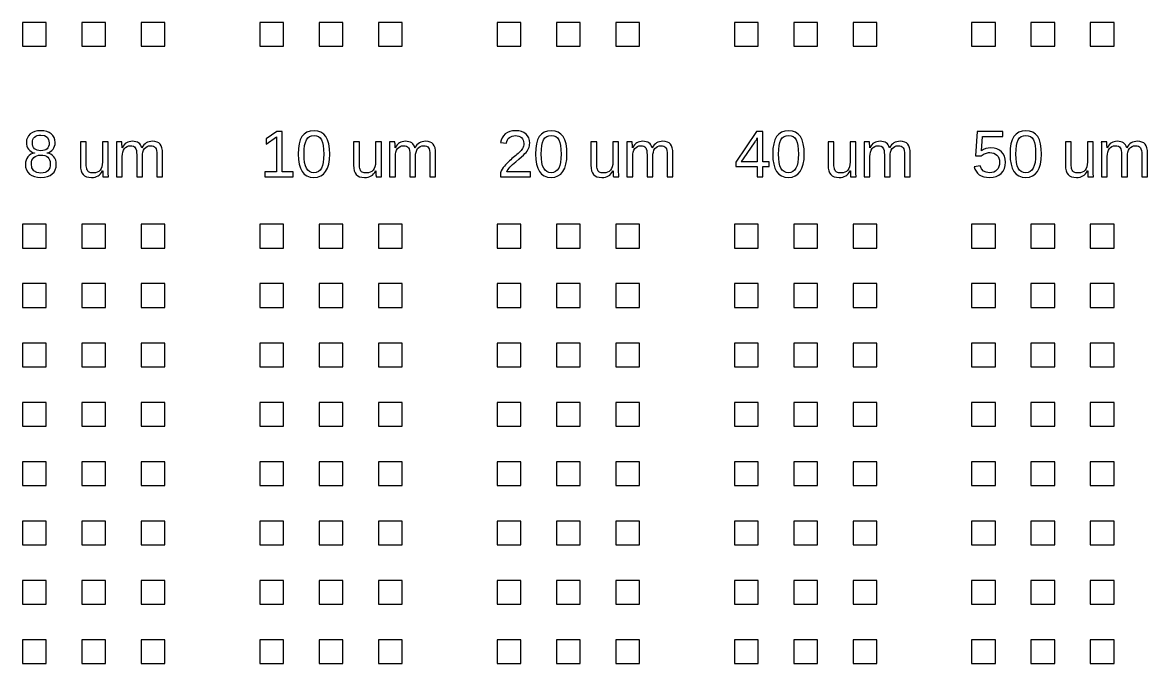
# Model space of a CAD drawing. Extents: x -5117 to 5117, y -2981 to 8396.
# Drawn here: x 2475 to 4732, y 4231 to 5516 of the extents above; entities that cross this region are included whole.
import ezdxf

# ---------------------------------------------------------------- set-up
doc = ezdxf.new("R2010")
doc.units = 0
doc.layers.get('0').update_dxf_attribs({"linetype": 'CONTINUOUS'})

msp = doc.modelspace()

# ---------------------------------------------------------------- linework, layer by layer
at = {"color": 7}
for points in [[(2522.951534, 5516.477165), (2475.348675, 5516.477165), (2475.348675, 5468.874306), (2522.951534, 5468.874306)], [(2641.958682, 5516.477165), (2594.355823, 5516.477165), (2594.355823, 5468.874306), (2641.958682, 5468.874306)], [(2760.96583, 5516.477165), (2713.362971, 5516.477165), (2713.362971, 5468.874306), (2760.96583, 5468.874306)], [(2998.980126, 5516.477165), (2951.377266, 5516.477165), (2951.377266, 5468.874306), (2998.980126, 5468.874306)], [(3117.987273, 5516.477165), (3070.384414, 5516.477165), (3070.384414, 5468.874306), (3117.987273, 5468.874306)], [(3236.994421, 5516.477165), (3189.391562, 5516.477165), (3189.391562, 5468.874306), (3236.994421, 5468.874306)], [(3475.008717, 5516.477165), (3427.405858, 5516.477165), (3427.405858, 5468.874306), (3475.008717, 5468.874306)], [(3594.015865, 5516.477165), (3546.413006, 5516.477165), (3546.413006, 5468.874306), (3594.015865, 5468.874306)], [(3713.023013, 5516.477165), (3665.420153, 5516.477165), (3665.420153, 5468.874306), (3713.023013, 5468.874306)], [(3951.037308, 5516.477165), (3903.434449, 5516.477165), (3903.434449, 5468.874306), (3951.037308, 5468.874306)], [(4070.044456, 5516.477165), (4022.441597, 5516.477165), (4022.441597, 5468.874306), (4070.044456, 5468.874306)], [(4189.051604, 5516.477165), (4141.448745, 5516.477165), (4141.448745, 5468.874306), (4189.051604, 5468.874306)], [(4427.0659, 5516.477165), (4379.46304, 5516.477165), (4379.46304, 5468.874306), (4427.0659, 5468.874306)], [(4546.073047, 5516.477165), (4498.470188, 5516.477165), (4498.470188, 5468.874306), (4546.073047, 5468.874306)], [(4665.080195, 5516.477165), (4617.477336, 5516.477165), (4617.477336, 5468.874306), (4665.080195, 5468.874306)], [(2519.21471, 5206.20173), (2525.37928, 5207.53461), (2530.7108, 5209.724341), (2535.137866, 5212.794726), (2538.636676, 5216.674359), (2541.135826, 5221.220432), (2542.635316, 5226.480548), (2543.135146, 5232.430905), (2542.849529, 5236.738964), (2541.945075, 5240.6662), (2540.421783, 5244.212613), (2538.303456, 5247.378203), (2535.637696, 5250.091566), (2532.495907, 5252.209893), (2528.854289, 5253.780787), (2524.736641, 5254.780447), (2524.736641, 5255.042263), (2528.283054, 5256.041923), (2531.448645, 5257.589016), (2534.20961, 5259.683542), (2536.565952, 5262.3255), (2538.446265, 5265.348282), (2539.802946, 5268.632879), (2540.612195, 5272.179292), (2540.874011, 5275.96372), (2540.397982, 5281.057226), (2538.946095, 5285.6271), (2536.518349, 5289.62574), (2533.114745, 5293.053146), (2528.854289, 5295.837913), (2523.903591, 5297.813432), (2518.262653, 5299.003503), (2511.883869, 5299.384326), (2505.671696, 5298.979702), (2500.125963, 5297.765829), (2495.222869, 5295.766509), (2491.010016, 5292.934139), (2487.606411, 5289.45913), (2485.178665, 5285.484291), (2483.702977, 5281.033424), (2483.226948, 5276.082727), (2483.488764, 5272.298299), (2484.298013, 5268.775688), (2485.630893, 5265.491091), (2487.511206, 5262.468309), (2489.867547, 5259.802549), (2492.604711, 5257.66042), (2495.722699, 5256.018122), (2499.24531, 5254.899454), (2499.24531, 5254.637639), (2495.437082, 5253.709383), (2492.009676, 5252.16229), (2488.91549, 5250.020161), (2486.202127, 5247.282997), (2483.964793, 5244.069804), (2482.370097, 5240.49959), (2481.41804, 5236.572354), (2481.08482, 5232.311898), (2481.608451, 5226.313938), (2483.155544, 5221.03002), (2485.726098, 5216.483947), (2489.320114, 5212.675718), (2493.842386, 5209.652937), (2499.150105, 5207.487007), (2505.243271, 5206.20173), (2512.145685, 5205.773304)], [(2508.218449, 5259.540733), (2504.862448, 5260.32618), (2501.958673, 5261.611458), (2499.530927, 5263.396565), (2497.603012, 5265.681502), (2496.222529, 5268.418666), (2495.389479, 5271.631859), (2495.103862, 5275.29728), (2495.365677, 5278.915097), (2496.174926, 5282.033084), (2497.531607, 5284.698844), (2499.41192, 5286.864774), (2501.792063, 5288.554676), (2504.672036, 5289.768549), (2508.028038, 5290.506393), (2511.883869, 5290.744407), (2519.286114, 5289.768549), (2524.593833, 5286.888576), (2527.759423, 5282.056886), (2528.806686, 5275.29728), (2528.54487, 5271.370044), (2527.735622, 5268.014042), (2526.402741, 5265.253076), (2524.522429, 5263.063345), (2522.118484, 5261.421046), (2519.238511, 5260.230975), (2515.88251, 5259.540733), (2512.026678, 5259.302719)], [(3018.473496, 5216.936174), (2996.314365, 5216.936174), (2996.314365, 5298.027645), (2985.603722, 5298.027645), (2964.08723, 5283.246957), (2964.08723, 5272.274498), (2984.627863, 5286.936179), (2984.627863, 5216.936174), (2961.445271, 5216.936174), (2961.445271, 5207.058581), (3018.473496, 5207.058581)], [(3067.171221, 5206.511148), (3073.573806, 5208.772284), (3079.024333, 5212.53291), (3083.522803, 5217.769224), (3087.045415, 5224.457426), (3089.568366, 5232.478508), (3091.067857, 5241.856271), (3091.567687, 5252.590716), (3091.091658, 5263.467969), (3089.663572, 5272.917137), (3087.259628, 5280.96202), (3083.927428, 5287.578817), (3079.571766, 5292.743727), (3074.168842, 5296.432949), (3067.694853, 5298.646482), (3060.197402, 5299.384326), (3052.485739, 5298.670283), (3045.892743, 5296.480552), (3040.394613, 5292.815132), (3036.01515, 5287.697824), (3032.659148, 5281.12863), (3030.279005, 5273.083747), (3028.827118, 5263.563175), (3028.35109, 5252.590716), (3028.85092, 5241.808668), (3030.326608, 5232.407104), (3032.801957, 5224.36222), (3036.229363, 5217.721621), (3040.656429, 5212.485307), (3046.059353, 5208.748483), (3052.438136, 5206.511148), (3059.792778, 5205.773304)], [(3055.127698, 5215.817507), (3051.010051, 5217.507409), (3047.582645, 5220.315977), (3044.84548, 5224.243213), (3042.774756, 5229.360521), (3041.299067, 5235.810708), (3040.418414, 5243.546173), (3040.108996, 5252.590716), (3040.394613, 5261.849472), (3041.275266, 5269.727745), (3042.750954, 5276.177933), (3044.797877, 5281.247637), (3047.51124, 5285.055866), (3050.986249, 5287.79303), (3055.199102, 5289.411527), (3060.197402, 5289.95896), (3065.052894, 5289.411527), (3069.170541, 5287.745427), (3072.550344, 5284.984461), (3075.192303, 5281.12863), (3077.191623, 5276.011322), (3078.619709, 5269.561135), (3079.47656, 5261.754266), (3079.762177, 5252.590716), (3079.452759, 5243.712783), (3078.572106, 5236.048722), (3077.072616, 5229.622336), (3074.97809, 5224.433625), (3072.240926, 5220.411183), (3068.837321, 5217.555011), (3064.719674, 5215.841309), (3059.935587, 5215.270074)], [(3494.287875, 5216.936174), (3446.851626, 5216.936174), (3447.970293, 5219.221112), (3449.398379, 5221.553652), (3451.135883, 5223.909993), (3453.159005, 5226.337739), (3455.562949, 5228.836889), (3458.323915, 5231.502649), (3461.465703, 5234.311218), (3464.988315, 5237.286397), (3471.176687, 5242.403704), (3476.293994, 5246.806968), (3480.316436, 5250.519991), (3483.267813, 5253.49517), (3485.505147, 5256.089526), (3487.456865, 5258.707683), (3489.099163, 5261.32584), (3490.455845, 5263.943998), (3491.526909, 5266.562155), (3492.264753, 5269.180312), (3492.71698, 5271.822271), (3492.88359, 5274.46423), (3492.407562, 5280.105168), (3491.027079, 5285.055866), (3488.71834, 5289.316322), (3485.481346, 5292.910337), (3481.3875, 5295.742708), (3476.508207, 5297.765829), (3470.819665, 5298.979702), (3464.345676, 5299.384326), (3458.371518, 5298.979702), (3452.944792, 5297.765829), (3448.113101, 5295.766509), (3443.828844, 5292.934139), (3440.25863, 5289.435329), (3437.545267, 5285.365284), (3435.641152, 5280.747807), (3434.570088, 5275.559095), (3446.447001, 5274.46423), (3447.113441, 5277.915437), (3448.279711, 5280.938218), (3449.945812, 5283.580177), (3452.111742, 5285.79371), (3454.682296, 5287.555016), (3457.562269, 5288.816492), (3460.799263, 5289.578137), (3464.345676, 5289.839953), (3468.034898, 5289.578137), (3471.295694, 5288.79269), (3474.128064, 5287.507413), (3476.532008, 5285.698504), (3478.459924, 5283.437369), (3479.840407, 5280.724006), (3480.649656, 5277.606018), (3480.935273, 5274.083407), (3480.768663, 5271.370044), (3480.292634, 5268.823291), (3479.507187, 5266.395545), (3478.38852, 5264.134409), (3477.008037, 5261.968479), (3475.437143, 5259.850152), (3473.675837, 5257.779427), (3471.700318, 5255.732505), (3469.581991, 5253.733184), (3467.320855, 5251.733864), (3464.940712, 5249.734544), (3462.441562, 5247.735224), (3459.871008, 5245.688301), (3457.276652, 5243.569974), (3454.682296, 5241.356441), (3452.064139, 5239.047702), (3449.493584, 5236.643758), (3446.970633, 5234.097005), (3444.495284, 5231.407443), (3442.09134, 5228.598875), (3439.806403, 5225.599895), (3437.711877, 5222.3629), (3435.783961, 5218.935494), (3434.046457, 5215.270074), (3434.046457, 5207.058581), (3494.287875, 5207.058581)], [(3543.199813, 5206.511148), (3549.602397, 5208.772284), (3555.052925, 5212.53291), (3559.551395, 5217.769224), (3563.074006, 5224.457426), (3565.596958, 5232.478508), (3567.096448, 5241.856271), (3567.596278, 5252.590716), (3567.120249, 5263.467969), (3565.692164, 5272.917137), (3563.288219, 5280.96202), (3559.956019, 5287.578817), (3555.600357, 5292.743727), (3550.197433, 5296.432949), (3543.723444, 5298.646482), (3536.225994, 5299.384326), (3528.514331, 5298.670283), (3521.921335, 5296.480552), (3516.423204, 5292.815132), (3512.043741, 5287.697824), (3508.68774, 5281.12863), (3506.307597, 5273.083747), (3504.85571, 5263.563175), (3504.379681, 5252.590716), (3504.879511, 5241.808668), (3506.3552, 5232.407104), (3508.830548, 5224.36222), (3512.257954, 5217.721621), (3516.68502, 5212.485307), (3522.087945, 5208.748483), (3528.466728, 5206.511148), (3535.821369, 5205.773304)], [(3531.156289, 5215.817507), (3527.038642, 5217.507409), (3523.611236, 5220.315977), (3520.874072, 5224.243213), (3518.803347, 5229.360521), (3517.327659, 5235.810708), (3516.447006, 5243.546173), (3516.137587, 5252.590716), (3516.423204, 5261.849472), (3517.303857, 5269.727745), (3518.779546, 5276.177933), (3520.826469, 5281.247637), (3523.539832, 5285.055866), (3527.01484, 5287.79303), (3531.227694, 5289.411527), (3536.225994, 5289.95896), (3541.081485, 5289.411527), (3545.199133, 5287.745427), (3548.578936, 5284.984461), (3551.220894, 5281.12863), (3553.220214, 5276.011322), (3554.6483, 5269.561135), (3555.505152, 5261.754266), (3555.790769, 5252.590716), (3555.48135, 5243.712783), (3554.600697, 5236.048722), (3553.101207, 5229.622336), (3551.006681, 5224.433625), (3548.269517, 5220.411183), (3544.865913, 5217.555011), (3540.748265, 5215.841309), (3535.964178, 5215.270074)], [(3960.319866, 5227.646818), (3973.101233, 5227.646818), (3973.101233, 5236.834169), (3960.319866, 5236.834169), (3960.319866, 5298.027645), (3948.109732, 5298.027645), (3906.481032, 5236.691361), (3906.481032, 5227.646818), (3949.347407, 5227.646818), (3949.347407, 5207.058581), (3960.319866, 5207.058581)], [(3917.191675, 5236.834169), (3918.215137, 5238.119447), (3921.713947, 5242.903534), (3945.015547, 5277.248997), (3945.491575, 5277.96304), (3946.062809, 5278.915097), (3946.753051, 5280.105168), (3947.538498, 5281.509453), (3948.276342, 5282.866134), (3948.823775, 5283.889596), (3949.180797, 5284.579837), (3949.347407, 5284.936859), (3949.347407, 5236.834169)], [(4019.228404, 5206.511148), (4025.630988, 5208.772284), (4031.081516, 5212.53291), (4035.579986, 5217.769224), (4039.102598, 5224.457426), (4041.625549, 5232.478508), (4043.125039, 5241.856271), (4043.624869, 5252.590716), (4043.148841, 5263.467969), (4041.720755, 5272.917137), (4039.31681, 5280.96202), (4035.98461, 5287.578817), (4031.628949, 5292.743727), (4026.226024, 5296.432949), (4019.752035, 5298.646482), (4012.254585, 5299.384326), (4004.542922, 5298.670283), (3997.949926, 5296.480552), (3992.451796, 5292.815132), (3988.072333, 5287.697824), (3984.716331, 5281.12863), (3982.336188, 5273.083747), (3980.884301, 5263.563175), (3980.408272, 5252.590716), (3980.908102, 5241.808668), (3982.383791, 5232.407104), (3984.85914, 5224.36222), (3988.286546, 5217.721621), (3992.713611, 5212.485307), (3998.116536, 5208.748483), (4004.495319, 5206.511148), (4011.849961, 5205.773304)], [(4007.184881, 5215.817507), (4003.067233, 5217.507409), (3999.639827, 5220.315977), (3996.902663, 5224.243213), (3994.831939, 5229.360521), (3993.35625, 5235.810708), (3992.475597, 5243.546173), (3992.166179, 5252.590716), (3992.451796, 5261.849472), (3993.332449, 5269.727745), (3994.808137, 5276.177933), (3996.85506, 5281.247637), (3999.568423, 5285.055866), (4003.043432, 5287.79303), (4007.256285, 5289.411527), (4012.254585, 5289.95896), (4017.110077, 5289.411527), (4021.227724, 5287.745427), (4024.607527, 5284.984461), (4027.249486, 5281.12863), (4029.248806, 5276.011322), (4030.676892, 5269.561135), (4031.533743, 5261.754266), (4031.81936, 5252.590716), (4031.509942, 5243.712783), (4030.629289, 5236.048722), (4029.129799, 5229.622336), (4027.035273, 5224.433625), (4024.298108, 5220.411183), (4020.894504, 5217.555011), (4016.776857, 5215.841309), (4011.992769, 5215.270074)], [(4422.353217, 5206.273134), (4428.684397, 5207.844028), (4434.206328, 5210.414583), (4438.89521, 5214.0324), (4442.632035, 5218.554672), (4445.321596, 5223.838589), (4446.916292, 5229.884152), (4447.463725, 5236.691361), (4446.963895, 5242.713123), (4445.464405, 5248.16365), (4442.965255, 5252.99534), (4439.490246, 5257.231995), (4435.158386, 5260.683202), (4430.136284, 5263.134749), (4424.447742, 5264.610438), (4418.068959, 5265.110268), (4412.689836, 5264.753246), (4407.76294, 5263.658381), (4403.288271, 5261.82567), (4399.289631, 5259.302719), (4401.027136, 5288.150052), (4442.156006, 5288.150052), (4442.156006, 5298.027645), (4390.435499, 5298.027645), (4387.412718, 5249.091906), (4398.766, 5249.091906), (4400.812923, 5250.734204), (4402.836044, 5252.138489), (4404.859166, 5253.257156), (4406.906089, 5254.137809), (4408.976813, 5254.780447), (4411.142743, 5255.232674), (4413.380078, 5255.518292), (4415.688816, 5255.613497), (4419.973074, 5255.280277), (4423.805104, 5254.280617), (4427.161105, 5252.638319), (4430.041078, 5250.32958), (4432.373618, 5247.473408), (4434.039718, 5244.212613), (4435.039378, 5240.523391), (4435.372599, 5236.429545), (4435.039378, 5231.764465), (4434.06352, 5227.623016), (4432.39742, 5224.005199), (4430.088681, 5220.911013), (4427.184907, 5218.435664), (4423.781302, 5216.674359), (4419.854066, 5215.603294), (4415.427001, 5215.270074), (4408.524586, 5216.103124), (4403.074059, 5218.626076), (4399.075418, 5222.838929), (4396.504864, 5228.765485), (4384.746958, 5227.408803), (4386.151242, 5222.434305), (4388.269569, 5218.126246), (4391.078138, 5214.413223), (4394.648353, 5211.319037), (4398.861206, 5208.891291), (4403.669094, 5207.153787), (4409.119622, 5206.106524), (4415.165185, 5205.773304)], [(4495.256995, 5206.511148), (4501.65958, 5208.772284), (4507.110107, 5212.53291), (4511.608577, 5217.769224), (4515.131189, 5224.457426), (4517.654141, 5232.478508), (4519.153631, 5241.856271), (4519.653461, 5252.590716), (4519.177432, 5263.467969), (4517.749346, 5272.917137), (4515.345402, 5280.96202), (4512.013202, 5287.578817), (4507.65754, 5292.743727), (4502.254616, 5296.432949), (4495.780627, 5298.646482), (4488.283176, 5299.384326), (4480.571513, 5298.670283), (4473.978517, 5296.480552), (4468.480387, 5292.815132), (4464.100924, 5287.697824), (4460.744922, 5281.12863), (4458.364779, 5273.083747), (4456.912892, 5263.563175), (4456.436864, 5252.590716), (4456.936694, 5241.808668), (4458.412382, 5232.407104), (4460.887731, 5224.36222), (4464.315137, 5217.721621), (4468.742203, 5212.485307), (4474.145127, 5208.748483), (4480.52391, 5206.511148), (4487.878552, 5205.773304)], [(4483.213472, 5215.817507), (4479.095825, 5217.507409), (4475.668419, 5220.315977), (4472.931254, 5224.243213), (4470.86053, 5229.360521), (4469.384841, 5235.810708), (4468.504188, 5243.546173), (4468.19477, 5252.590716), (4468.480387, 5261.849472), (4469.36104, 5269.727745), (4470.836729, 5276.177933), (4472.883651, 5281.247637), (4475.597014, 5285.055866), (4479.072023, 5287.79303), (4483.284876, 5289.411527), (4488.283176, 5289.95896), (4493.138668, 5289.411527), (4497.256315, 5287.745427), (4500.636118, 5284.984461), (4503.278077, 5281.12863), (4505.277397, 5276.011322), (4506.705483, 5269.561135), (4507.562334, 5261.754266), (4507.847952, 5252.590716), (4507.538533, 5243.712783), (4506.65788, 5236.048722), (4505.15839, 5229.622336), (4503.063864, 5224.433625), (4500.3267, 5220.411183), (4496.923095, 5217.555011), (4492.805448, 5215.841309), (4488.021361, 5215.270074)], [(2617.514614, 5205.963715), (2620.94202, 5206.511148), (2624.060007, 5207.463205), (2626.844774, 5208.772284), (2629.415329, 5210.53359), (2631.795472, 5212.818527), (2634.032806, 5215.650897), (2636.127332, 5219.006899), (2636.317743, 5219.006899), (2636.365346, 5216.650557), (2636.43675, 5214.722641), (2636.484353, 5213.175548), (2636.531956, 5212.056881), (2636.579559, 5211.176228), (2636.627162, 5210.319377), (2636.674765, 5209.53393), (2636.698566, 5208.796085), (2636.722368, 5208.153447), (2636.76997, 5207.653617), (2636.793772, 5207.296595), (2636.817573, 5207.058581), (2647.813834, 5207.058581), (2647.623422, 5209.010298), (2647.504415, 5212.152087), (2647.433011, 5216.460146), (2647.409209, 5221.982077), (2647.409209, 5276.915777), (2635.794112, 5276.915777), (2635.794112, 5236.429545), (2635.484693, 5231.621656), (2634.580239, 5227.3612), (2633.080749, 5223.648177), (2630.962422, 5220.482587), (2628.320463, 5217.983437), (2625.226277, 5216.174529), (2621.679864, 5215.103464), (2617.705025, 5214.746443), (2615.015464, 5214.841649), (2612.659122, 5215.151067), (2610.659802, 5215.674699), (2608.993702, 5216.412543), (2607.613219, 5217.388401), (2606.423148, 5218.626076), (2605.447289, 5220.149367), (2604.661842, 5221.910673), (2604.090608, 5224.005199), (2603.662182, 5226.504349), (2603.400366, 5229.360521), (2603.30516, 5232.621316), (2603.30516, 5276.915777), (2591.618658, 5276.915777), (2591.618658, 5230.360181), (2591.951878, 5224.243213), (2592.951539, 5219.054502), (2594.617639, 5214.794046), (2596.950179, 5211.485647), (2599.996762, 5208.986497), (2603.828792, 5207.20139), (2608.422468, 5206.130325), (2613.777789, 5205.773304)], [(2675.590102, 5247.544813), (2675.851918, 5252.424106), (2676.661166, 5256.708363), (2678.017848, 5260.421386), (2679.921962, 5263.563175), (2682.278304, 5266.038524), (2685.015468, 5267.823631), (2688.133455, 5268.894695), (2691.656067, 5269.227915), (2695.012069, 5268.989901), (2697.773034, 5268.275858), (2700.010369, 5267.061985), (2701.676469, 5265.372083), (2702.890342, 5263.039543), (2703.747193, 5259.921556), (2704.270825, 5256.018122), (2704.437435, 5251.353041), (2704.437435, 5207.058581), (2715.933525, 5207.058581), (2715.933525, 5247.544813), (2716.195341, 5252.447907), (2717.004589, 5256.755966), (2718.313668, 5260.468989), (2720.17018, 5263.586976), (2722.50272, 5266.062325), (2725.239884, 5267.823631), (2728.429276, 5268.894695), (2732.023291, 5269.227915), (2735.355492, 5268.989901), (2738.140259, 5268.275858), (2740.353792, 5267.061985), (2742.019892, 5265.372083), (2743.233765, 5263.039543), (2744.114418, 5259.921556), (2744.638049, 5256.018122), (2744.804659, 5251.353041), (2744.804659, 5207.058581), (2756.30075, 5207.058581), (2756.30075, 5253.614177), (2755.991331, 5259.707343), (2755.086877, 5264.872253), (2753.587387, 5269.132709), (2751.492861, 5272.464909), (2748.708094, 5274.987861), (2745.233085, 5276.772968), (2741.020232, 5277.844033), (2736.093336, 5278.224855), (2732.570724, 5278.010643), (2729.33373, 5277.439408), (2726.358551, 5276.46355), (2723.645188, 5275.106868), (2721.193641, 5273.321761), (2718.908704, 5271.036824), (2716.814178, 5268.252056), (2714.910064, 5264.967459), (2714.719652, 5264.967459), (2713.624786, 5268.204454), (2712.196701, 5270.941618), (2710.411593, 5273.226555), (2708.293266, 5275.059265), (2705.770315, 5276.439748), (2702.842739, 5277.415607), (2699.486737, 5278.010643), (2695.726111, 5278.224855), (2692.37011, 5278.034444), (2689.299725, 5277.487011), (2686.467355, 5276.582557), (2683.920602, 5275.29728), (2681.564261, 5273.583577), (2679.350728, 5271.274838), (2677.256202, 5268.418666), (2675.328286, 5264.967459), (2675.137875, 5264.967459), (2675.066471, 5267.323801), (2675.018868, 5269.251716), (2674.947463, 5270.798809), (2674.899861, 5271.917477), (2674.852258, 5272.821931), (2674.828456, 5273.654981), (2674.780853, 5274.440428), (2674.757052, 5275.178272), (2674.709449, 5275.820911), (2674.685648, 5276.320741), (2674.638045, 5276.701564), (2674.614243, 5276.915777), (2663.641784, 5276.915777), (2663.808394, 5274.96406), (2663.927401, 5271.846072), (2663.998806, 5267.514212), (2664.022607, 5262.016082), (2664.022607, 5207.058581), (2675.590102, 5207.058581)], [(3165.37592, 5205.963715), (3168.803325, 5206.511148), (3171.897511, 5207.463205), (3174.70608, 5208.772284), (3177.252833, 5210.53359), (3179.632976, 5212.818527), (3181.894112, 5215.650897), (3183.964836, 5219.006899), (3184.155248, 5219.006899), (3184.226652, 5216.650557), (3184.274255, 5214.722641), (3184.321858, 5213.175548), (3184.393262, 5212.056881), (3184.417063, 5211.176228), (3184.464666, 5210.319377), (3184.512269, 5209.53393), (3184.53607, 5208.796085), (3184.583673, 5208.153447), (3184.607475, 5207.653617), (3184.631276, 5207.296595), (3184.678879, 5207.058581), (3195.651338, 5207.058581), (3195.484728, 5209.010298), (3195.365721, 5212.152087), (3195.294317, 5216.460146), (3195.270515, 5221.982077), (3195.270515, 5276.915777), (3183.631616, 5276.915777), (3183.631616, 5236.429545), (3183.345999, 5231.621656), (3182.417743, 5227.3612), (3180.918253, 5223.648177), (3178.799926, 5220.482587), (3176.157967, 5217.983437), (3173.063781, 5216.174529), (3169.54117, 5215.103464), (3165.566331, 5214.746443), (3162.852968, 5214.841649), (3160.496627, 5215.151067), (3158.497306, 5215.674699), (3156.855008, 5216.412543), (3155.450724, 5217.388401), (3154.284453, 5218.626076), (3153.284793, 5220.149367), (3152.523148, 5221.910673), (3151.928112, 5224.005199), (3151.499686, 5226.504349), (3151.23787, 5229.360521), (3151.166466, 5232.621316), (3151.166466, 5276.915777), (3139.479964, 5276.915777), (3139.479964, 5230.360181), (3139.813184, 5224.243213), (3140.812844, 5219.054502), (3142.478944, 5214.794046), (3144.811484, 5211.485647), (3147.858067, 5208.986497), (3151.666296, 5207.20139), (3156.259972, 5206.130325), (3161.615294, 5205.773304)], [(3223.427606, 5247.544813), (3223.689422, 5252.424106), (3224.522472, 5256.708363), (3225.855352, 5260.421386), (3227.759467, 5263.563175), (3230.115808, 5266.038524), (3232.852972, 5267.823631), (3235.994761, 5268.894695), (3239.517373, 5269.227915), (3242.849573, 5268.989901), (3245.63434, 5268.275858), (3247.847873, 5267.061985), (3249.513973, 5265.372083), (3250.727846, 5263.039543), (3251.608499, 5259.921556), (3252.108329, 5256.018122), (3252.29874, 5251.353041), (3252.29874, 5207.058581), (3263.794831, 5207.058581), (3263.794831, 5247.544813), (3264.056647, 5252.447907), (3264.842094, 5256.755966), (3266.174974, 5260.468989), (3268.007684, 5263.586976), (3270.340224, 5266.062325), (3273.10119, 5267.823631), (3276.26678, 5268.894695), (3279.860796, 5269.227915), (3283.192996, 5268.989901), (3285.977763, 5268.275858), (3288.215098, 5267.061985), (3289.881198, 5265.372083), (3291.095071, 5263.039543), (3291.951922, 5259.921556), (3292.475554, 5256.018122), (3292.642164, 5251.353041), (3292.642164, 5207.058581), (3304.138254, 5207.058581), (3304.138254, 5253.614177), (3303.852637, 5259.707343), (3302.948183, 5264.872253), (3301.424891, 5269.132709), (3299.330365, 5272.464909), (3296.569399, 5274.987861), (3293.070589, 5276.772968), (3288.857736, 5277.844033), (3283.93084, 5278.224855), (3280.408229, 5278.010643), (3277.171234, 5277.439408), (3274.196056, 5276.46355), (3271.506494, 5275.106868), (3269.031145, 5273.321761), (3266.746208, 5271.036824), (3264.651682, 5268.252056), (3262.747568, 5264.967459), (3262.557157, 5264.967459), (3261.486092, 5268.204454), (3260.058006, 5270.941618), (3258.272899, 5273.226555), (3256.130771, 5275.059265), (3253.607819, 5276.439748), (3250.680243, 5277.415607), (3247.348043, 5278.010643), (3243.587417, 5278.224855), (3240.231416, 5278.034444), (3237.13723, 5277.487011), (3234.30486, 5276.582557), (3231.758107, 5275.29728), (3229.401765, 5273.583577), (3227.188232, 5271.274838), (3225.117508, 5268.418666), (3223.165791, 5264.967459), (3222.975379, 5264.967459), (3222.927776, 5267.323801), (3222.856372, 5269.251716), (3222.808769, 5270.798809), (3222.761166, 5271.917477), (3222.713563, 5272.821931), (3222.665961, 5273.654981), (3222.618358, 5274.440428), (3222.594556, 5275.178272), (3222.546953, 5275.820911), (3222.523152, 5276.320741), (3222.499351, 5276.701564), (3222.451748, 5276.915777), (3211.479289, 5276.915777), (3211.645899, 5274.96406), (3211.764906, 5271.846072), (3211.860112, 5267.514212), (3211.883913, 5262.016082), (3211.883913, 5207.058581), (3223.427606, 5207.058581)], [(3641.404511, 5205.963715), (3644.831917, 5206.511148), (3647.926103, 5207.463205), (3650.734671, 5208.772284), (3653.281424, 5210.53359), (3655.661567, 5212.818527), (3657.922703, 5215.650897), (3659.993427, 5219.006899), (3660.183839, 5219.006899), (3660.255243, 5216.650557), (3660.302846, 5214.722641), (3660.350449, 5213.175548), (3660.421853, 5212.056881), (3660.445655, 5211.176228), (3660.493257, 5210.319377), (3660.54086, 5209.53393), (3660.564662, 5208.796085), (3660.612265, 5208.153447), (3660.636066, 5207.653617), (3660.659868, 5207.296595), (3660.70747, 5207.058581), (3671.679929, 5207.058581), (3671.513319, 5209.010298), (3671.394312, 5212.152087), (3671.322908, 5216.460146), (3671.299107, 5221.982077), (3671.299107, 5276.915777), (3659.660207, 5276.915777), (3659.660207, 5236.429545), (3659.37459, 5231.621656), (3658.446335, 5227.3612), (3656.946844, 5223.648177), (3654.828517, 5220.482587), (3652.186559, 5217.983437), (3649.092373, 5216.174529), (3645.569761, 5215.103464), (3641.594922, 5214.746443), (3638.881559, 5214.841649), (3636.525218, 5215.151067), (3634.525898, 5215.674699), (3632.883599, 5216.412543), (3631.479315, 5217.388401), (3630.313045, 5218.626076), (3629.313385, 5220.149367), (3628.551739, 5221.910673), (3627.956703, 5224.005199), (3627.528278, 5226.504349), (3627.266462, 5229.360521), (3627.195058, 5232.621316), (3627.195058, 5276.915777), (3615.508556, 5276.915777), (3615.508556, 5230.360181), (3615.841776, 5224.243213), (3616.841436, 5219.054502), (3618.507536, 5214.794046), (3620.840076, 5211.485647), (3623.886659, 5208.986497), (3627.694888, 5207.20139), (3632.288563, 5206.130325), (3637.643885, 5205.773304)], [(3699.456198, 5247.544813), (3699.718013, 5252.424106), (3700.551063, 5256.708363), (3701.883944, 5260.421386), (3703.788058, 5263.563175), (3706.144399, 5266.038524), (3708.881564, 5267.823631), (3712.023353, 5268.894695), (3715.545964, 5269.227915), (3718.878164, 5268.989901), (3721.662931, 5268.275858), (3723.876464, 5267.061985), (3725.542565, 5265.372083), (3726.756437, 5263.039543), (3727.63709, 5259.921556), (3728.13692, 5256.018122), (3728.327332, 5251.353041), (3728.327332, 5207.058581), (3739.823422, 5207.058581), (3739.823422, 5247.544813), (3740.085238, 5252.447907), (3740.870685, 5256.755966), (3742.203565, 5260.468989), (3744.036275, 5263.586976), (3746.368815, 5266.062325), (3749.129781, 5267.823631), (3752.295371, 5268.894695), (3755.889387, 5269.227915), (3759.221587, 5268.989901), (3762.006355, 5268.275858), (3764.243689, 5267.061985), (3765.909789, 5265.372083), (3767.123662, 5263.039543), (3767.980513, 5259.921556), (3768.504145, 5256.018122), (3768.670755, 5251.353041), (3768.670755, 5207.058581), (3780.166845, 5207.058581), (3780.166845, 5253.614177), (3779.881228, 5259.707343), (3778.976774, 5264.872253), (3777.453482, 5269.132709), (3775.358957, 5272.464909), (3772.597991, 5274.987861), (3769.099181, 5276.772968), (3764.886328, 5277.844033), (3759.959432, 5278.224855), (3756.43682, 5278.010643), (3753.199826, 5277.439408), (3750.224647, 5276.46355), (3747.535085, 5275.106868), (3745.059737, 5273.321761), (3742.7748, 5271.036824), (3740.680274, 5268.252056), (3738.776159, 5264.967459), (3738.585748, 5264.967459), (3737.514684, 5268.204454), (3736.086598, 5270.941618), (3734.301491, 5273.226555), (3732.159362, 5275.059265), (3729.63641, 5276.439748), (3726.708835, 5277.415607), (3723.376634, 5278.010643), (3719.616009, 5278.224855), (3716.260007, 5278.034444), (3713.165821, 5277.487011), (3710.333451, 5276.582557), (3707.786698, 5275.29728), (3705.430357, 5273.583577), (3703.216824, 5271.274838), (3701.146099, 5268.418666), (3699.194382, 5264.967459), (3699.003971, 5264.967459), (3698.956368, 5267.323801), (3698.884963, 5269.251716), (3698.837361, 5270.798809), (3698.789758, 5271.917477), (3698.742155, 5272.821931), (3698.694552, 5273.654981), (3698.646949, 5274.440428), (3698.623148, 5275.178272), (3698.575545, 5275.820911), (3698.551743, 5276.320741), (3698.527942, 5276.701564), (3698.480339, 5276.915777), (3687.50788, 5276.915777), (3687.67449, 5274.96406), (3687.793497, 5271.846072), (3687.888703, 5267.514212), (3687.912504, 5262.016082), (3687.912504, 5207.058581), (3699.456198, 5207.058581)], [(4117.433102, 5205.963715), (4120.860508, 5206.511148), (4123.954694, 5207.463205), (4126.763263, 5208.772284), (4129.310016, 5210.53359), (4131.690159, 5212.818527), (4133.951294, 5215.650897), (4136.022019, 5219.006899), (4136.21243, 5219.006899), (4136.283835, 5216.650557), (4136.331437, 5214.722641), (4136.37904, 5213.175548), (4136.450445, 5212.056881), (4136.474246, 5211.176228), (4136.521849, 5210.319377), (4136.569452, 5209.53393), (4136.593253, 5208.796085), (4136.640856, 5208.153447), (4136.664657, 5207.653617), (4136.688459, 5207.296595), (4136.736062, 5207.058581), (4147.708521, 5207.058581), (4147.541911, 5209.010298), (4147.422904, 5212.152087), (4147.351499, 5216.460146), (4147.327698, 5221.982077), (4147.327698, 5276.915777), (4135.688799, 5276.915777), (4135.688799, 5236.429545), (4135.403182, 5231.621656), (4134.474926, 5227.3612), (4132.975436, 5223.648177), (4130.857109, 5220.482587), (4128.21515, 5217.983437), (4125.120964, 5216.174529), (4121.598353, 5215.103464), (4117.623514, 5214.746443), (4114.910151, 5214.841649), (4112.553809, 5215.151067), (4110.554489, 5215.674699), (4108.912191, 5216.412543), (4107.507906, 5217.388401), (4106.341636, 5218.626076), (4105.341976, 5220.149367), (4104.58033, 5221.910673), (4103.985295, 5224.005199), (4103.556869, 5226.504349), (4103.295053, 5229.360521), (4103.223649, 5232.621316), (4103.223649, 5276.915777), (4091.537147, 5276.915777), (4091.537147, 5230.360181), (4091.870367, 5224.243213), (4092.870027, 5219.054502), (4094.536127, 5214.794046), (4096.868667, 5211.485647), (4099.91525, 5208.986497), (4103.723479, 5207.20139), (4108.317155, 5206.130325), (4113.672476, 5205.773304)], [(4175.484789, 5247.544813), (4175.746605, 5252.424106), (4176.579655, 5256.708363), (4177.912535, 5260.421386), (4179.816649, 5263.563175), (4182.172991, 5266.038524), (4184.910155, 5267.823631), (4188.051944, 5268.894695), (4191.574555, 5269.227915), (4194.906756, 5268.989901), (4197.691523, 5268.275858), (4199.905056, 5267.061985), (4201.571156, 5265.372083), (4202.785029, 5263.039543), (4203.665682, 5259.921556), (4204.165512, 5256.018122), (4204.355923, 5251.353041), (4204.355923, 5207.058581), (4215.852014, 5207.058581), (4215.852014, 5247.544813), (4216.113829, 5252.447907), (4216.899276, 5256.755966), (4218.232157, 5260.468989), (4220.064867, 5263.586976), (4222.397407, 5266.062325), (4225.158373, 5267.823631), (4228.323963, 5268.894695), (4231.917979, 5269.227915), (4235.250179, 5268.989901), (4238.034946, 5268.275858), (4240.27228, 5267.061985), (4241.93838, 5265.372083), (4243.152253, 5263.039543), (4244.009105, 5259.921556), (4244.532736, 5256.018122), (4244.699346, 5251.353041), (4244.699346, 5207.058581), (4256.195437, 5207.058581), (4256.195437, 5253.614177), (4255.90982, 5259.707343), (4255.005365, 5264.872253), (4253.482074, 5269.132709), (4251.387548, 5272.464909), (4248.626582, 5274.987861), (4245.127772, 5276.772968), (4240.914919, 5277.844033), (4235.988023, 5278.224855), (4232.465411, 5278.010643), (4229.228417, 5277.439408), (4226.253238, 5276.46355), (4223.563677, 5275.106868), (4221.088328, 5273.321761), (4218.803391, 5271.036824), (4216.708865, 5268.252056), (4214.804751, 5264.967459), (4214.614339, 5264.967459), (4213.543275, 5268.204454), (4212.115189, 5270.941618), (4210.330082, 5273.226555), (4208.187953, 5275.059265), (4205.665002, 5276.439748), (4202.737426, 5277.415607), (4199.405226, 5278.010643), (4195.6446, 5278.224855), (4192.288598, 5278.034444), (4189.194412, 5277.487011), (4186.362042, 5276.582557), (4183.815289, 5275.29728), (4181.458948, 5273.583577), (4179.245415, 5271.274838), (4177.174691, 5268.418666), (4175.222973, 5264.967459), (4175.032562, 5264.967459), (4174.984959, 5267.323801), (4174.913555, 5269.251716), (4174.865952, 5270.798809), (4174.818349, 5271.917477), (4174.770746, 5272.821931), (4174.723143, 5273.654981), (4174.67554, 5274.440428), (4174.651739, 5275.178272), (4174.604136, 5275.820911), (4174.580335, 5276.320741), (4174.556533, 5276.701564), (4174.50893, 5276.915777), (4163.536471, 5276.915777), (4163.703081, 5274.96406), (4163.822089, 5271.846072), (4163.917294, 5267.514212), (4163.941096, 5262.016082), (4163.941096, 5207.058581), (4175.484789, 5207.058581)], [(4593.461694, 5205.963715), (4596.8891, 5206.511148), (4599.983285, 5207.463205), (4602.791854, 5208.772284), (4605.338607, 5210.53359), (4607.71875, 5212.818527), (4609.979886, 5215.650897), (4612.05061, 5219.006899), (4612.241022, 5219.006899), (4612.312426, 5216.650557), (4612.360029, 5214.722641), (4612.407632, 5213.175548), (4612.479036, 5212.056881), (4612.502837, 5211.176228), (4612.55044, 5210.319377), (4612.598043, 5209.53393), (4612.621844, 5208.796085), (4612.669447, 5208.153447), (4612.693249, 5207.653617), (4612.71705, 5207.296595), (4612.764653, 5207.058581), (4623.737112, 5207.058581), (4623.570502, 5209.010298), (4623.451495, 5212.152087), (4623.380091, 5216.460146), (4623.356289, 5221.982077), (4623.356289, 5276.915777), (4611.71739, 5276.915777), (4611.71739, 5236.429545), (4611.431773, 5231.621656), (4610.503517, 5227.3612), (4609.004027, 5223.648177), (4606.8857, 5220.482587), (4604.243741, 5217.983437), (4601.149555, 5216.174529), (4597.626944, 5215.103464), (4593.652105, 5214.746443), (4590.938742, 5214.841649), (4588.582401, 5215.151067), (4586.583081, 5215.674699), (4584.940782, 5216.412543), (4583.536498, 5217.388401), (4582.370228, 5218.626076), (4581.370567, 5220.149367), (4580.608922, 5221.910673), (4580.013886, 5224.005199), (4579.58546, 5226.504349), (4579.323645, 5229.360521), (4579.25224, 5232.621316), (4579.25224, 5276.915777), (4567.565738, 5276.915777), (4567.565738, 5230.360181), (4567.898958, 5224.243213), (4568.898618, 5219.054502), (4570.564718, 5214.794046), (4572.897259, 5211.485647), (4575.943842, 5208.986497), (4579.75207, 5207.20139), (4584.345746, 5206.130325), (4589.701068, 5205.773304)], [(4651.51338, 5247.544813), (4651.775196, 5252.424106), (4652.608246, 5256.708363), (4653.941126, 5260.421386), (4655.845241, 5263.563175), (4658.201582, 5266.038524), (4660.938747, 5267.823631), (4664.080535, 5268.894695), (4667.603147, 5269.227915), (4670.935347, 5268.989901), (4673.720114, 5268.275858), (4675.933647, 5267.061985), (4677.599747, 5265.372083), (4678.81362, 5263.039543), (4679.694273, 5259.921556), (4680.194103, 5256.018122), (4680.384514, 5251.353041), (4680.384514, 5207.058581), (4691.880605, 5207.058581), (4691.880605, 5247.544813), (4692.142421, 5252.447907), (4692.927868, 5256.755966), (4694.260748, 5260.468989), (4696.093458, 5263.586976), (4698.425998, 5266.062325), (4701.186964, 5267.823631), (4704.352554, 5268.894695), (4707.94657, 5269.227915), (4711.27877, 5268.989901), (4714.063537, 5268.275858), (4716.300872, 5267.061985), (4717.966972, 5265.372083), (4719.180845, 5263.039543), (4720.037696, 5259.921556), (4720.561328, 5256.018122), (4720.727938, 5251.353041), (4720.727938, 5207.058581), (4732.224028, 5207.058581), (4732.224028, 5253.614177), (4731.938411, 5259.707343), (4731.033957, 5264.872253), (4729.510665, 5269.132709), (4727.416139, 5272.464909), (4724.655173, 5274.987861), (4721.156363, 5276.772968), (4716.94351, 5277.844033), (4712.016614, 5278.224855), (4708.494003, 5278.010643), (4705.257008, 5277.439408), (4702.28183, 5276.46355), (4699.592268, 5275.106868), (4697.116919, 5273.321761), (4694.831982, 5271.036824), (4692.737456, 5268.252056), (4690.833342, 5264.967459), (4690.642931, 5264.967459), (4689.571866, 5268.204454), (4688.143781, 5270.941618), (4686.358673, 5273.226555), (4684.216545, 5275.059265), (4681.693593, 5276.439748), (4678.766017, 5277.415607), (4675.433817, 5278.010643), (4671.673191, 5278.224855), (4668.31719, 5278.034444), (4665.223004, 5277.487011), (4662.390634, 5276.582557), (4659.843881, 5275.29728), (4657.487539, 5273.583577), (4655.274006, 5271.274838), (4653.203282, 5268.418666), (4651.251565, 5264.967459), (4651.061153, 5264.967459), (4651.01355, 5267.323801), (4650.942146, 5269.251716), (4650.894543, 5270.798809), (4650.84694, 5271.917477), (4650.799338, 5272.821931), (4650.751735, 5273.654981), (4650.704132, 5274.440428), (4650.68033, 5275.178272), (4650.632728, 5275.820911), (4650.608926, 5276.320741), (4650.585125, 5276.701564), (4650.537522, 5276.915777), (4639.565063, 5276.915777), (4639.731673, 5274.96406), (4639.85068, 5271.846072), (4639.945886, 5267.514212), (4639.969687, 5262.016082), (4639.969687, 5207.058581), (4651.51338, 5207.058581)], [(2503.886589, 5215.650897), (2497.888629, 5219.173509), (2494.294613, 5225.052462), (2493.104541, 5233.263955), (2493.41396, 5237.095985), (2494.342216, 5240.475788), (2495.91311, 5243.427165), (2498.07904, 5245.950117), (2500.816205, 5247.973238), (2504.005596, 5249.425126), (2507.718619, 5250.281977), (2511.883869, 5250.567594), (2516.191928, 5250.305779), (2519.976355, 5249.49653), (2523.260953, 5248.16365), (2526.04572, 5246.283337), (2528.235452, 5243.879393), (2529.806346, 5240.951817), (2530.758403, 5237.500609), (2531.067822, 5233.525771), (2530.782204, 5228.908293), (2529.901552, 5224.933455), (2528.449664, 5221.648857), (2526.426543, 5219.0307), (2523.784584, 5217.055181), (2520.571391, 5215.627096), (2516.71556, 5214.770244), (2512.288494, 5214.484627)], [(2522.951534, 5111.852863), (2475.348675, 5111.852863), (2475.348675, 5064.250004), (2522.951534, 5064.250004)], [(2641.958682, 5111.852863), (2594.355823, 5111.852863), (2594.355823, 5064.250004), (2641.958682, 5064.250004)], [(2760.96583, 5111.852863), (2713.362971, 5111.852863), (2713.362971, 5064.250004), (2760.96583, 5064.250004)], [(2998.980126, 5111.852863), (2951.377266, 5111.852863), (2951.377266, 5064.250004), (2998.980126, 5064.250004)], [(3117.987273, 5111.852863), (3070.384414, 5111.852863), (3070.384414, 5064.250004), (3117.987273, 5064.250004)], [(3236.994421, 5111.852863), (3189.391562, 5111.852863), (3189.391562, 5064.250004), (3236.994421, 5064.250004)], [(3475.008717, 5111.852863), (3427.405858, 5111.852863), (3427.405858, 5064.250004), (3475.008717, 5064.250004)], [(3594.015865, 5111.852863), (3546.413006, 5111.852863), (3546.413006, 5064.250004), (3594.015865, 5064.250004)], [(3713.023013, 5111.852863), (3665.420153, 5111.852863), (3665.420153, 5064.250004), (3713.023013, 5064.250004)], [(3951.037308, 5111.852863), (3903.434449, 5111.852863), (3903.434449, 5064.250004), (3951.037308, 5064.250004)], [(4070.044456, 5111.852863), (4022.441597, 5111.852863), (4022.441597, 5064.250004), (4070.044456, 5064.250004)], [(4189.051604, 5111.852863), (4141.448745, 5111.852863), (4141.448745, 5064.250004), (4189.051604, 5064.250004)], [(4427.0659, 5111.852863), (4379.46304, 5111.852863), (4379.46304, 5064.250004), (4427.0659, 5064.250004)], [(4546.073047, 5111.852863), (4498.470188, 5111.852863), (4498.470188, 5064.250004), (4546.073047, 5064.250004)], [(4665.080195, 5111.852863), (4617.477336, 5111.852863), (4617.477336, 5064.250004), (4665.080195, 5064.250004)], [(2522.951534, 4992.845715), (2475.348675, 4992.845715), (2475.348675, 4945.242856), (2522.951534, 4945.242856)], [(2641.958682, 4992.845715), (2594.355823, 4992.845715), (2594.355823, 4945.242856), (2641.958682, 4945.242856)], [(2760.96583, 4992.845715), (2713.362971, 4992.845715), (2713.362971, 4945.242856), (2760.96583, 4945.242856)], [(2998.980126, 4992.845715), (2951.377266, 4992.845715), (2951.377266, 4945.242856), (2998.980126, 4945.242856)], [(3117.987273, 4992.845715), (3070.384414, 4992.845715), (3070.384414, 4945.242856), (3117.987273, 4945.242856)], [(3236.994421, 4992.845715), (3189.391562, 4992.845715), (3189.391562, 4945.242856), (3236.994421, 4945.242856)], [(3475.008717, 4992.845715), (3427.405858, 4992.845715), (3427.405858, 4945.242856), (3475.008717, 4945.242856)], [(3594.015865, 4992.845715), (3546.413006, 4992.845715), (3546.413006, 4945.242856), (3594.015865, 4945.242856)], [(3713.023013, 4992.845715), (3665.420153, 4992.845715), (3665.420153, 4945.242856), (3713.023013, 4945.242856)], [(3951.037308, 4992.845715), (3903.434449, 4992.845715), (3903.434449, 4945.242856), (3951.037308, 4945.242856)], [(4070.044456, 4992.845715), (4022.441597, 4992.845715), (4022.441597, 4945.242856), (4070.044456, 4945.242856)], [(4189.051604, 4992.845715), (4141.448745, 4992.845715), (4141.448745, 4945.242856), (4189.051604, 4945.242856)], [(4427.0659, 4992.845715), (4379.46304, 4992.845715), (4379.46304, 4945.242856), (4427.0659, 4945.242856)], [(4546.073047, 4992.845715), (4498.470188, 4992.845715), (4498.470188, 4945.242856), (4546.073047, 4945.242856)], [(4665.080195, 4992.845715), (4617.477336, 4992.845715), (4617.477336, 4945.242856), (4665.080195, 4945.242856)], [(2522.951534, 4873.838567), (2475.348675, 4873.838567), (2475.348675, 4826.235708), (2522.951534, 4826.235708)], [(2641.958682, 4873.838567), (2594.355823, 4873.838567), (2594.355823, 4826.235708), (2641.958682, 4826.235708)], [(2760.96583, 4873.838567), (2713.362971, 4873.838567), (2713.362971, 4826.235708), (2760.96583, 4826.235708)], [(2998.980126, 4873.838567), (2951.377266, 4873.838567), (2951.377266, 4826.235708), (2998.980126, 4826.235708)], [(3117.987273, 4873.838567), (3070.384414, 4873.838567), (3070.384414, 4826.235708), (3117.987273, 4826.235708)], [(3236.994421, 4873.838567), (3189.391562, 4873.838567), (3189.391562, 4826.235708), (3236.994421, 4826.235708)], [(3475.008717, 4873.838567), (3427.405858, 4873.838567), (3427.405858, 4826.235708), (3475.008717, 4826.235708)], [(3594.015865, 4873.838567), (3546.413006, 4873.838567), (3546.413006, 4826.235708), (3594.015865, 4826.235708)], [(3713.023013, 4873.838567), (3665.420153, 4873.838567), (3665.420153, 4826.235708), (3713.023013, 4826.235708)], [(3951.037308, 4873.838567), (3903.434449, 4873.838567), (3903.434449, 4826.235708), (3951.037308, 4826.235708)], [(4070.044456, 4873.838567), (4022.441597, 4873.838567), (4022.441597, 4826.235708), (4070.044456, 4826.235708)], [(4189.051604, 4873.838567), (4141.448745, 4873.838567), (4141.448745, 4826.235708), (4189.051604, 4826.235708)], [(4427.0659, 4873.838567), (4379.46304, 4873.838567), (4379.46304, 4826.235708), (4427.0659, 4826.235708)], [(4546.073047, 4873.838567), (4498.470188, 4873.838567), (4498.470188, 4826.235708), (4546.073047, 4826.235708)], [(4665.080195, 4873.838567), (4617.477336, 4873.838567), (4617.477336, 4826.235708), (4665.080195, 4826.235708)], [(2522.951534, 4754.831419), (2475.348675, 4754.831419), (2475.348675, 4707.22856), (2522.951534, 4707.22856)], [(2641.958682, 4754.831419), (2594.355823, 4754.831419), (2594.355823, 4707.22856), (2641.958682, 4707.22856)], [(2760.96583, 4754.831419), (2713.362971, 4754.831419), (2713.362971, 4707.22856), (2760.96583, 4707.22856)], [(2998.980126, 4754.831419), (2951.377266, 4754.831419), (2951.377266, 4707.22856), (2998.980126, 4707.22856)], [(3117.987273, 4754.831419), (3070.384414, 4754.831419), (3070.384414, 4707.22856), (3117.987273, 4707.22856)], [(3236.994421, 4754.831419), (3189.391562, 4754.831419), (3189.391562, 4707.22856), (3236.994421, 4707.22856)], [(3475.008717, 4754.831419), (3427.405858, 4754.831419), (3427.405858, 4707.22856), (3475.008717, 4707.22856)], [(3594.015865, 4754.831419), (3546.413006, 4754.831419), (3546.413006, 4707.22856), (3594.015865, 4707.22856)], [(3713.023013, 4754.831419), (3665.420153, 4754.831419), (3665.420153, 4707.22856), (3713.023013, 4707.22856)], [(3951.037308, 4754.831419), (3903.434449, 4754.831419), (3903.434449, 4707.22856), (3951.037308, 4707.22856)], [(4070.044456, 4754.831419), (4022.441597, 4754.831419), (4022.441597, 4707.22856), (4070.044456, 4707.22856)], [(4189.051604, 4754.831419), (4141.448745, 4754.831419), (4141.448745, 4707.22856), (4189.051604, 4707.22856)], [(4427.0659, 4754.831419), (4379.46304, 4754.831419), (4379.46304, 4707.22856), (4427.0659, 4707.22856)], [(4546.073047, 4754.831419), (4498.470188, 4754.831419), (4498.470188, 4707.22856), (4546.073047, 4707.22856)], [(4665.080195, 4754.831419), (4617.477336, 4754.831419), (4617.477336, 4707.22856), (4665.080195, 4707.22856)], [(2522.951534, 4635.824271), (2475.348675, 4635.824271), (2475.348675, 4588.221412), (2522.951534, 4588.221412)], [(2641.958682, 4635.824271), (2594.355823, 4635.824271), (2594.355823, 4588.221412), (2641.958682, 4588.221412)], [(2760.96583, 4635.824271), (2713.362971, 4635.824271), (2713.362971, 4588.221412), (2760.96583, 4588.221412)], [(2998.980126, 4635.824271), (2951.377266, 4635.824271), (2951.377266, 4588.221412), (2998.980126, 4588.221412)], [(3117.987273, 4635.824271), (3070.384414, 4635.824271), (3070.384414, 4588.221412), (3117.987273, 4588.221412)], [(3236.994421, 4635.824271), (3189.391562, 4635.824271), (3189.391562, 4588.221412), (3236.994421, 4588.221412)], [(3475.008717, 4635.824271), (3427.405858, 4635.824271), (3427.405858, 4588.221412), (3475.008717, 4588.221412)], [(3594.015865, 4635.824271), (3546.413006, 4635.824271), (3546.413006, 4588.221412), (3594.015865, 4588.221412)], [(3713.023013, 4635.824271), (3665.420153, 4635.824271), (3665.420153, 4588.221412), (3713.023013, 4588.221412)], [(3951.037308, 4635.824271), (3903.434449, 4635.824271), (3903.434449, 4588.221412), (3951.037308, 4588.221412)], [(4070.044456, 4635.824271), (4022.441597, 4635.824271), (4022.441597, 4588.221412), (4070.044456, 4588.221412)], [(4189.051604, 4635.824271), (4141.448745, 4635.824271), (4141.448745, 4588.221412), (4189.051604, 4588.221412)], [(4427.0659, 4635.824271), (4379.46304, 4635.824271), (4379.46304, 4588.221412), (4427.0659, 4588.221412)], [(4546.073047, 4635.824271), (4498.470188, 4635.824271), (4498.470188, 4588.221412), (4546.073047, 4588.221412)], [(4665.080195, 4635.824271), (4617.477336, 4635.824271), (4617.477336, 4588.221412), (4665.080195, 4588.221412)], [(2522.951534, 4516.817124), (2475.348675, 4516.817124), (2475.348675, 4469.214264), (2522.951534, 4469.214264)], [(2641.958682, 4516.817124), (2594.355823, 4516.817124), (2594.355823, 4469.214264), (2641.958682, 4469.214264)], [(2760.96583, 4516.817124), (2713.362971, 4516.817124), (2713.362971, 4469.214264), (2760.96583, 4469.214264)], [(2998.980126, 4516.817124), (2951.377266, 4516.817124), (2951.377266, 4469.214264), (2998.980126, 4469.214264)], [(3117.987273, 4516.817124), (3070.384414, 4516.817124), (3070.384414, 4469.214264), (3117.987273, 4469.214264)], [(3236.994421, 4516.817124), (3189.391562, 4516.817124), (3189.391562, 4469.214264), (3236.994421, 4469.214264)], [(3475.008717, 4516.817124), (3427.405858, 4516.817124), (3427.405858, 4469.214264), (3475.008717, 4469.214264)], [(3594.015865, 4516.817124), (3546.413006, 4516.817124), (3546.413006, 4469.214264), (3594.015865, 4469.214264)], [(3713.023013, 4516.817124), (3665.420153, 4516.817124), (3665.420153, 4469.214264), (3713.023013, 4469.214264)], [(3951.037308, 4516.817124), (3903.434449, 4516.817124), (3903.434449, 4469.214264), (3951.037308, 4469.214264)], [(4070.044456, 4516.817124), (4022.441597, 4516.817124), (4022.441597, 4469.214264), (4070.044456, 4469.214264)], [(4189.051604, 4516.817124), (4141.448745, 4516.817124), (4141.448745, 4469.214264), (4189.051604, 4469.214264)], [(4427.0659, 4516.817124), (4379.46304, 4516.817124), (4379.46304, 4469.214264), (4427.0659, 4469.214264)], [(4546.073047, 4516.817124), (4498.470188, 4516.817124), (4498.470188, 4469.214264), (4546.073047, 4469.214264)], [(4665.080195, 4516.817124), (4617.477336, 4516.817124), (4617.477336, 4469.214264), (4665.080195, 4469.214264)], [(2522.951534, 4397.809976), (2475.348675, 4397.809976), (2475.348675, 4350.207117), (2522.951534, 4350.207117)], [(2641.958682, 4397.809976), (2594.355823, 4397.809976), (2594.355823, 4350.207117), (2641.958682, 4350.207117)], [(2760.96583, 4397.809976), (2713.362971, 4397.809976), (2713.362971, 4350.207117), (2760.96583, 4350.207117)], [(2998.980126, 4397.809976), (2951.377266, 4397.809976), (2951.377266, 4350.207117), (2998.980126, 4350.207117)], [(3117.987273, 4397.809976), (3070.384414, 4397.809976), (3070.384414, 4350.207117), (3117.987273, 4350.207117)], [(3236.994421, 4397.809976), (3189.391562, 4397.809976), (3189.391562, 4350.207117), (3236.994421, 4350.207117)], [(3475.008717, 4397.809976), (3427.405858, 4397.809976), (3427.405858, 4350.207117), (3475.008717, 4350.207117)], [(3594.015865, 4397.809976), (3546.413006, 4397.809976), (3546.413006, 4350.207117), (3594.015865, 4350.207117)], [(3713.023013, 4397.809976), (3665.420153, 4397.809976), (3665.420153, 4350.207117), (3713.023013, 4350.207117)], [(3951.037308, 4397.809976), (3903.434449, 4397.809976), (3903.434449, 4350.207117), (3951.037308, 4350.207117)], [(4070.044456, 4397.809976), (4022.441597, 4397.809976), (4022.441597, 4350.207117), (4070.044456, 4350.207117)], [(4189.051604, 4397.809976), (4141.448745, 4397.809976), (4141.448745, 4350.207117), (4189.051604, 4350.207117)], [(4427.0659, 4397.809976), (4379.46304, 4397.809976), (4379.46304, 4350.207117), (4427.0659, 4350.207117)], [(4546.073047, 4397.809976), (4498.470188, 4397.809976), (4498.470188, 4350.207117), (4546.073047, 4350.207117)], [(4665.080195, 4397.809976), (4617.477336, 4397.809976), (4617.477336, 4350.207117), (4665.080195, 4350.207117)], [(2522.951534, 4278.802828), (2475.348675, 4278.802828), (2475.348675, 4231.199969), (2522.951534, 4231.199969)], [(2641.958682, 4278.802828), (2594.355823, 4278.802828), (2594.355823, 4231.199969), (2641.958682, 4231.199969)], [(2760.96583, 4278.802828), (2713.362971, 4278.802828), (2713.362971, 4231.199969), (2760.96583, 4231.199969)], [(2998.980126, 4278.802828), (2951.377266, 4278.802828), (2951.377266, 4231.199969), (2998.980126, 4231.199969)], [(3117.987273, 4278.802828), (3070.384414, 4278.802828), (3070.384414, 4231.199969), (3117.987273, 4231.199969)], [(3236.994421, 4278.802828), (3189.391562, 4278.802828), (3189.391562, 4231.199969), (3236.994421, 4231.199969)], [(3475.008717, 4278.802828), (3427.405858, 4278.802828), (3427.405858, 4231.199969), (3475.008717, 4231.199969)], [(3594.015865, 4278.802828), (3546.413006, 4278.802828), (3546.413006, 4231.199969), (3594.015865, 4231.199969)], [(3713.023013, 4278.802828), (3665.420153, 4278.802828), (3665.420153, 4231.199969), (3713.023013, 4231.199969)], [(3951.037308, 4278.802828), (3903.434449, 4278.802828), (3903.434449, 4231.199969), (3951.037308, 4231.199969)], [(4070.044456, 4278.802828), (4022.441597, 4278.802828), (4022.441597, 4231.199969), (4070.044456, 4231.199969)], [(4189.051604, 4278.802828), (4141.448745, 4278.802828), (4141.448745, 4231.199969), (4189.051604, 4231.199969)], [(4427.0659, 4278.802828), (4379.46304, 4278.802828), (4379.46304, 4231.199969), (4427.0659, 4231.199969)], [(4546.073047, 4278.802828), (4498.470188, 4278.802828), (4498.470188, 4231.199969), (4546.073047, 4231.199969)], [(4665.080195, 4278.802828), (4617.477336, 4278.802828), (4617.477336, 4231.199969), (4665.080195, 4231.199969)]]:
    msp.add_lwpolyline(points, close=True, dxfattribs=at)

doc.saveas('drawing.dxf')
